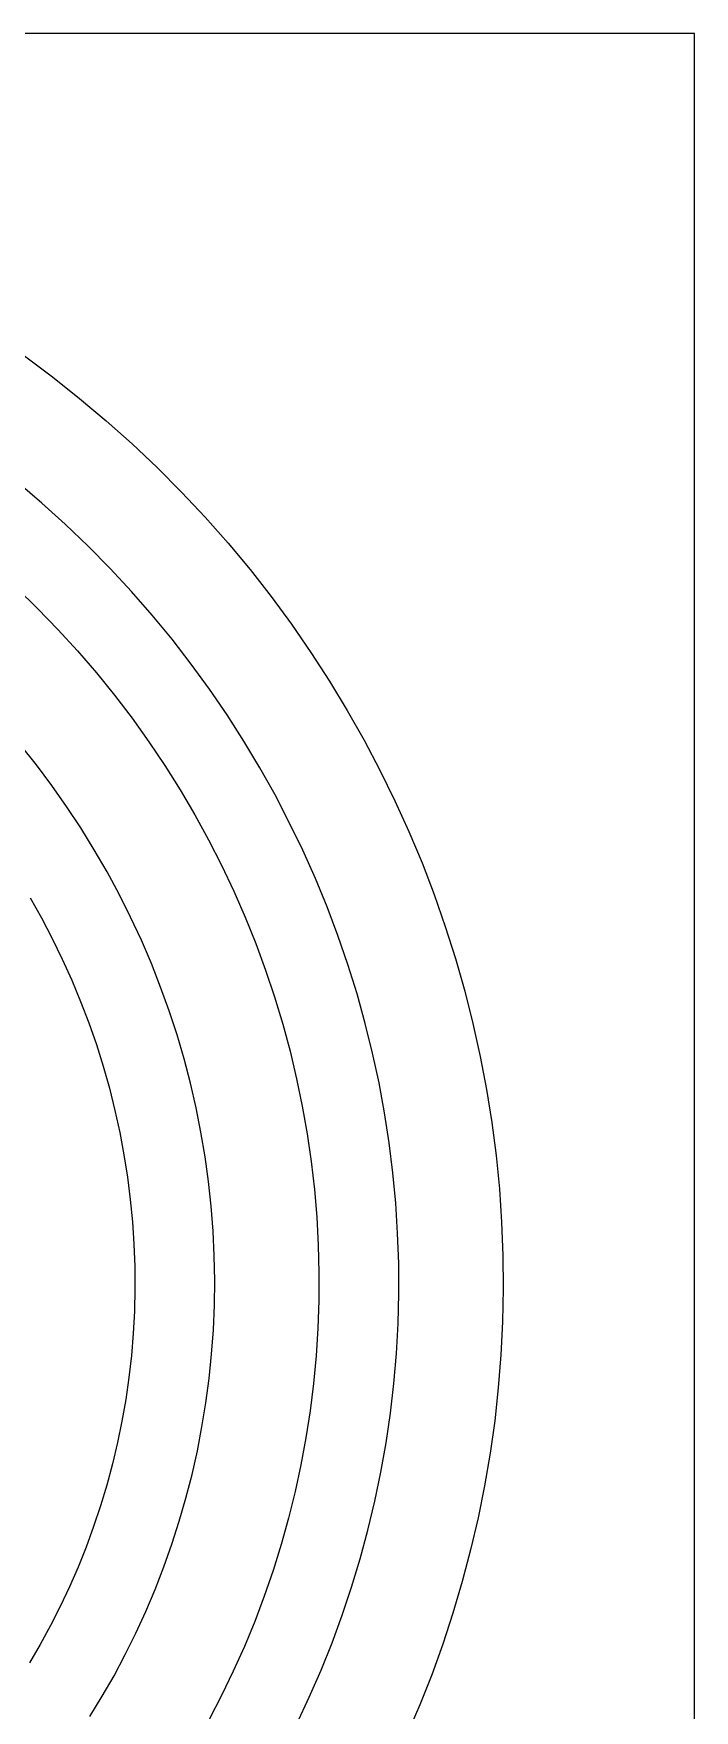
# Model space of a CAD drawing. Header units: metres. Extents: x -75 to 75, y -75 to 75.
# Drawn here: x 37.1 to 75, y -21.2 to 75 of the extents above; entities that cross this region are included whole.
import ezdxf

# ---------------------------------------------------------------- set-up
doc = ezdxf.new("R2010")
doc.units = ezdxf.units.M

msp = doc.modelspace()

# ---------------------------------------------------------------- linework, layer by layer
for p, q in [((75, 75), (-75, 75)), ((75, -75), (75, 75)), ((36.5556, 56.5064), (38.1591, 55.3148)), ((38.1591, 55.3148), (39.7241, 54.0778)), ((39.7241, 54.0778), (41.2493, 52.7967)), ((41.2493, 52.7967), (42.7336, 51.4728)), ((42.7336, 51.4728), (44.1756, 50.1074)), ((44.1756, 50.1074), (45.5744, 48.7018)), ((37.5553, 48.0686), (36.172, 49.2422)), ((45.5744, 48.7018), (46.9286, 47.2574)), ((38.901, 46.8564), (37.5553, 48.0686)), ((46.9286, 47.2574), (48.2374, 45.7756)), ((40.2077, 45.6068), (38.901, 46.8564)), ((41.4747, 44.3208), (40.2077, 45.6068)), ((48.2374, 45.7756), (49.4996, 44.2578)), ((42.7008, 43), (41.4747, 44.3208)), ((49.4996, 44.2578), (50.7143, 42.7054)), ((36.1136, 43.1914), (37.3127, 42.0262)), ((43.8851, 41.6454), (42.7008, 43)), ((50.7143, 42.7054), (51.8805, 41.12)), ((37.3127, 42.0262), (38.4744, 40.828)), ((45.0267, 40.2586), (43.8851, 41.6454)), ((38.4744, 40.828), (39.598, 39.598)), ((51.8805, 41.12), (52.9974, 39.503)), ((39.598, 39.598), (40.6825, 38.3372)), ((46.1248, 38.8407), (45.0267, 40.2586)), ((52.9974, 39.503), (54.064, 37.856)), ((47.1783, 37.3931), (46.1248, 38.8407)), ((40.6825, 38.3372), (41.7271, 37.0471)), ((54.064, 37.856), (55.0797, 36.1806)), ((41.7271, 37.0471), (42.7311, 35.7287)), ((48.1867, 35.9173), (47.1783, 37.3931)), ((42.7311, 35.7287), (43.6936, 34.3835)), ((49.1491, 34.4146), (48.1867, 35.9173)), ((55.0797, 36.1806), (56.0436, 34.4783)), ((37.2403, 33.0635), (36.3159, 34.2223)), ((43.6936, 34.3835), (44.614, 33.0126)), ((50.0648, 32.8865), (49.1491, 34.4146)), ((56.0436, 34.4783), (56.9551, 32.7506)), ((38.1281, 31.88), (37.2403, 33.0635)), ((44.614, 33.0126), (45.4917, 31.6175)), ((50.9333, 31.3344), (50.0648, 32.8865)), ((56.9551, 32.7506), (57.8135, 30.9993)), ((38.9785, 30.673), (38.1281, 31.88)), ((45.4917, 31.6175), (46.3258, 30.1994)), ((51.7537, 29.7597), (50.9333, 31.3344)), ((57.8135, 30.9993), (58.6182, 29.226)), ((39.7909, 29.4437), (38.9785, 30.673)), ((46.3258, 30.1994), (47.116, 28.7597)), ((40.5648, 28.1932), (39.7909, 29.4437)), ((52.5257, 28.164), (51.7537, 29.7597)), ((58.6182, 29.226), (59.3686, 27.4322)), ((41.2995, 26.9228), (40.5648, 28.1932)), ((47.116, 28.7597), (47.8616, 27.2998)), ((53.2486, 26.5488), (52.5257, 28.164)), ((47.8616, 27.2998), (48.5621, 25.8209)), ((59.3686, 27.4322), (60.0643, 25.6196)), ((41.9947, 25.6337), (41.2995, 26.9228)), ((53.922, 24.9155), (53.2486, 26.5488)), ((36.8765, 25.4394), (37.531, 24.2799)), ((42.6498, 24.327), (41.9947, 25.6337)), ((48.5621, 25.8209), (49.2171, 24.3246)), ((60.0643, 25.6196), (60.7048, 23.79)), ((37.531, 24.2799), (38.1492, 23.104)), ((43.2644, 23.0041), (42.6498, 24.327)), ((49.2171, 24.3246), (49.8261, 22.8122)), ((54.5454, 23.2656), (53.922, 24.9155)), ((38.1492, 23.104), (38.7308, 21.9128)), ((55.1185, 21.6007), (54.5454, 23.2656)), ((60.7048, 23.79), (61.2897, 21.9449)), ((43.8382, 21.6662), (43.2644, 23.0041)), ((49.8261, 22.8122), (50.3888, 21.2851)), ((38.7308, 21.9128), (39.2754, 20.7076)), ((44.3707, 20.3145), (43.8382, 21.6662)), ((50.3888, 21.2851), (50.9049, 19.7447)), ((55.6409, 19.9223), (55.1185, 21.6007)), ((61.2897, 21.9449), (61.8187, 20.0861)), ((39.2754, 20.7076), (39.7826, 19.4893)), ((44.8617, 18.9503), (44.3707, 20.3145)), ((39.7826, 19.4893), (40.2522, 18.2592)), ((50.9049, 19.7447), (51.3739, 18.1925)), ((56.1123, 18.232), (55.6409, 19.9223)), ((61.8187, 20.0861), (62.2914, 18.2153)), ((45.3109, 17.575), (44.8617, 18.9503)), ((40.2522, 18.2592), (40.6839, 17.0184)), ((45.7181, 16.1896), (45.3109, 17.575)), ((51.3739, 18.1925), (51.7958, 16.6298)), ((56.5325, 16.5313), (56.1123, 18.232)), ((62.2914, 18.2153), (62.7076, 16.3341)), ((40.6839, 17.0184), (41.0775, 15.7682)), ((51.7958, 16.6298), (52.1703, 15.0582)), ((56.9013, 14.8217), (56.5325, 16.5313)), ((41.0775, 15.7682), (41.4329, 14.5096)), ((46.0831, 14.7956), (45.7181, 16.1896)), ((62.7076, 16.3341), (63.067, 14.4443)), ((41.4329, 14.5096), (41.7497, 13.2438)), ((46.4056, 13.3943), (46.0831, 14.7956)), ((52.1703, 15.0582), (52.4972, 13.479)), ((57.2185, 13.1048), (56.9013, 14.8217)), ((63.067, 14.4443), (63.3697, 12.5475)), ((52.4972, 13.479), (52.7764, 11.8937)), ((41.7497, 13.2438), (42.0281, 11.972)), ((46.6857, 11.9868), (46.4056, 13.3943)), ((57.484, 11.3821), (57.2185, 13.1048)), ((63.3697, 12.5475), (63.6154, 10.6456)), ((42.0281, 11.972), (42.2678, 10.6954)), ((46.9232, 10.5746), (46.6857, 11.9868)), ((52.7764, 11.8937), (53.0079, 10.3037)), ((42.2678, 10.6954), (42.4689, 9.41512)), ((57.6977, 9.65527), (57.484, 11.3821)), ((63.6154, 10.6456), (63.8042, 8.74008)), ((47.1181, 9.15883), (46.9232, 10.5746)), ((53.0079, 10.3037), (53.1915, 8.71043)), ((57.8597, 7.92578), (57.6977, 9.65527)), ((42.4689, 9.41512), (42.6313, 8.13234)), ((47.2704, 7.74081), (47.1181, 9.15883)), ((53.1915, 8.71043), (53.3274, 7.11539)), ((63.8042, 8.74008), (63.9359, 6.83278)), ((42.6313, 8.13234), (42.755, 6.84824)), ((47.3801, 6.32185), (47.2704, 7.74081)), ((57.9699, 6.19519), (57.8597, 7.92578)), ((42.755, 6.84824), (42.8402, 5.56396)), ((53.3274, 7.11539), (53.4155, 5.51996)), ((63.9359, 6.83278), (64.0108, 4.92535)), ((47.4473, 4.9032), (47.3801, 6.32185)), ((58.0285, 4.46504), (57.9699, 6.19519)), ((42.8402, 5.56396), (42.8869, 4.28067)), ((47.4722, 3.48613), (47.4473, 4.9032)), ((53.4155, 5.51996), (53.4561, 3.92555)), ((64.0108, 4.92535), (64.0288, 3.01952)), ((42.8869, 4.28067), (42.8952, 2.99953)), ((53.4561, 3.92555), (53.4491, 2.33363)), ((58.0355, 2.73688), (58.0285, 4.46504)), ((42.8952, 2.99953), (42.8654, 1.72165)), ((47.4548, 2.07191), (47.4722, 3.48613)), ((64.0288, 3.01952), (63.9902, 1.11694)), ((47.3954, 0.661804), (47.4548, 2.07191)), ((53.4491, 2.33363), (53.3948, 0.745575)), ((57.9912, 1.01224), (58.0355, 2.73688)), ((42.8654, 1.72165), (42.7977, 0.448181)), ((57.8957, -0.707352), (57.9912, 1.01224)), ((63.9902, 1.11694), (63.8952, -0.780655)), ((42.7977, 0.448181), (42.6921, -0.819717)), ((47.2942, -0.74295), (47.3954, 0.661804)), ((53.3948, 0.745575), (53.2934, -0.837189)), ((42.6921, -0.819717), (42.5491, -2.08099)), ((47.1514, -2.14113), (47.2942, -0.74295)), ((53.2934, -0.837189), (53.1452, -2.4133)), ((57.7493, -2.42041), (57.8957, -0.707352)), ((63.8952, -0.780655), (63.744, -2.67166)), ((42.5491, -2.08099), (42.369, -3.3345)), ((46.9674, -3.53149), (47.1514, -2.14113)), ((53.1452, -2.4133), (52.9505, -3.98137)), ((57.5523, -4.1254), (57.7493, -2.42041)), ((63.744, -2.67166), (63.537, -4.55438)), ((42.369, -3.3345), (42.152, -4.57916)), ((46.7425, -4.91283), (46.9674, -3.53149)), ((42.152, -4.57916), (41.8985, -5.8139)), ((52.9505, -3.98137), (52.7097, -5.54001)), ((57.3051, -5.82083), (57.5523, -4.1254)), ((63.537, -4.55438), (63.2744, -6.42717)), ((46.4771, -6.28395), (46.7425, -4.91283)), ((52.7097, -5.54001), (52.423, -7.08786)), ((41.8985, -5.8139), (41.609, -7.03763)), ((46.1716, -7.64365), (46.4771, -6.28395)), ((57.0081, -7.50525), (57.3051, -5.82083)), ((63.2744, -6.42717), (62.9567, -8.28841)), ((41.609, -7.03763), (41.2839, -8.24933)), ((45.8264, -8.99077), (46.1716, -7.64365)), ((52.423, -7.08786), (52.091, -8.6236)), ((56.6616, -9.17717), (57.0081, -7.50525)), ((41.2839, -8.24933), (40.9235, -9.44794)), ((52.091, -8.6236), (51.7141, -10.1459)), ((62.9567, -8.28841), (62.5844, -10.1365)), ((40.9235, -9.44794), (40.5285, -10.6324)), ((45.442, -10.3242), (45.8264, -8.99077)), ((56.2662, -10.8352), (56.6616, -9.17717)), ((45.0189, -11.6427), (45.442, -10.3242)), ((51.7141, -10.1459), (51.2928, -11.6534)), ((62.5844, -10.1365), (62.158, -11.9697)), ((40.5285, -10.6324), (40.0993, -11.8019)), ((55.8224, -12.4778), (56.2662, -10.8352)), ((40.0993, -11.8019), (39.6365, -12.9552)), ((44.5576, -12.9452), (45.0189, -11.6427)), ((51.2928, -11.6534), (50.8277, -13.1449)), ((55.3308, -14.1036), (55.8224, -12.4778)), ((62.158, -11.9697), (61.6779, -13.7867)), ((39.6365, -12.9552), (39.1406, -14.0915)), ((44.0588, -14.2306), (44.5576, -12.9452)), ((50.8277, -13.1449), (50.3194, -14.6191)), ((39.1406, -14.0915), (38.6123, -15.2098)), ((43.523, -15.4979), (44.0588, -14.2306)), ((54.7919, -15.7113), (55.3308, -14.1036)), ((61.6779, -13.7867), (61.1449, -15.5856)), ((38.6123, -15.2098), (38.0522, -16.3092)), ((50.3194, -14.6191), (49.7684, -16.0747)), ((38.0522, -16.3092), (37.4609, -17.3888)), ((42.951, -16.7459), (43.523, -15.4979)), ((49.7684, -16.0747), (49.1754, -17.5106)), ((54.2064, -17.2995), (54.7919, -15.7113)), ((61.1449, -15.5856), (60.5595, -17.3651)), ((42.3432, -17.9736), (42.951, -16.7459)), ((53.575, -18.8667), (54.2064, -17.2995)), ((37.4609, -17.3888), (36.8391, -18.4477)), ((41.7005, -19.1801), (42.3432, -17.9736)), ((49.1754, -17.5106), (48.5411, -18.9254)), ((60.5595, -17.3651), (59.9224, -19.1237)), ((41.0236, -20.3643), (41.7005, -19.1801)), ((48.5411, -18.9254), (47.8662, -20.318)), ((52.8985, -20.4118), (53.575, -18.8667)), ((59.9224, -19.1237), (59.2344, -20.8597)), ((40.3132, -21.5252), (41.0236, -20.3643)), ((47.8662, -20.318), (47.1516, -21.6873)), ((52.1774, -21.9334), (52.8985, -20.4118)), ((59.2344, -20.8597), (58.4962, -22.5718))]:
    msp.add_line(p, q)

doc.saveas('drawing.dxf')
